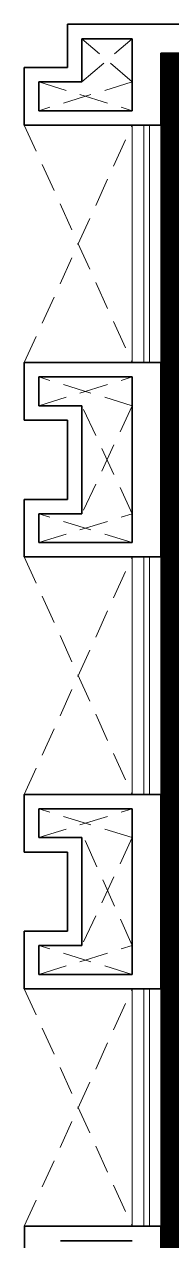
# Model space of a CAD drawing. Header units: millimetres. Extents: x -3092155 to -372614, y -7085746 to -5662826.
# Drawn here: x -445640 to -444615, y -5671876 to -5663426 of the extents above; entities that cross this region are included whole.
import ezdxf

# ---------------------------------------------------------------- set-up
doc = ezdxf.new("R2010")
doc.units = ezdxf.units.MM
doc.header["$LTSCALE"] = 2
doc.header["$MEASUREMENT"] = 0
doc.linetypes.add('DASHED2', pattern=[0.375, 0.25, -0.125])
doc.layers.add('DOT', color=7, linetype='DASHED2', lineweight=0, true_color=0x89067c)
for name, color, linetype, lineweight in [('DUCT', 37, 'Continuous', 35), ('glass', 5, 'Continuous', 15), ('SILL', 74, 'Continuous', 9), ('TEXT', 7, 'Continuous', 13), ('WAll', 250, 'Continuous', 35)]:
    doc.layers.add(name, color=color, linetype=linetype, lineweight=lineweight)
pattern_1 = [(0, (0, 0), (0, 10), [])]

msp = doc.modelspace()

# ---------------------------------------------------------------- hatches: boundary and pattern name
at = {"layer": 'TEXT', "lineweight": 50, "ltscale": 100, "true_color": 0xe08a6e, "transparency": 33554585}
h = msp.add_hatch(dxfattribs=at)
h.set_pattern_fill('_USER', color=23, scale=10, pattern_type=0)
h.set_pattern_definition(pattern_1)
h.paths.add_polyline_path([(-432339.3, -5665259.4, -0.354207), (-433338.3, -5664126.2), (-432139.3, -5664126.2), (-432139.3, -5664076.2), (-432339.3, -5664076.2), (-432339.3, -5663626.2), (-438619.7, -5663626.2), (-444689.7, -5663626.2), (-444689.7, -5664126.2), (-444689.7, -5665801.2), (-444689.7, -5667126.2), (-444689.7, -5668776.2), (-444689.7, -5668801.2), (-444689.7, -5669551.2), (-432339.3, -5669551.2), (-432339.3, -5669226.2), (-432139.3, -5669226.2), (-432139.3, -5669176.2), (-433338.3, -5669176.2, -0.354207), (-432339.3, -5668043)])
at = {"layer": 'TEXT', "lineweight": 50, "ltscale": 100, "true_color": 0xd8cdbe, "transparency": 33554661}
h = msp.add_hatch(dxfattribs=at)
h.set_pattern_fill('_USER', color=254, scale=10, pattern_type=0)
h.set_pattern_definition(pattern_1)
h.paths.add_polyline_path([(-429319.3, -5663626.2), (-429904.2, -5663626.2), (-431554.2, -5663626.2), (-432139.3, -5663626.2), (-432139.3, -5664076.2), (-432139.3, -5664176.2), (-432139.3, -5665276.2), (-432139.3, -5668026.2), (-432139.3, -5668026.2), (-432139.3, -5669126.2), (-432139.3, -5669226.2), (-432339.3, -5669226.2), (-432339.3, -5669551.2), (-444689.7, -5669551.2), (-444689.7, -5670126.2), (-444689.7, -5671776.2), (-444689.7, -5672376.2), (-444689.7, -5675676.2), (-432339.3, -5675676.2), (-432339.3, -5675226.2), (-432163.8, -5675226.2), (-432139.3, -5675276.2), (-432215.1, -5675276.2), (-432215.1, -5681876.2), (-429319.3, -5681876.2), (-429319.3, -5681076.2), (-429319.3, -5679426.2), (-429319.3, -5679176.2), (-429319.3, -5678176.2)])
at = {"layer": 'TEXT', "lineweight": 50, "ltscale": 100, "true_color": 0xfff59d, "transparency": 33554636}
h = msp.add_hatch(dxfattribs=at)
h.set_pattern_fill('_USER', color=51, scale=10, pattern_type=0)
h.set_pattern_definition(pattern_1)
h.paths.add_polyline_path([(-432339.3, -5671276.2), (-432139.3, -5671276.2, -0.402058), (-433338.3, -5670126.2), (-432139.3, -5670126.2), (-432139.3, -5670076.2), (-432339.3, -5670076.2), (-432339.3, -5669751.2), (-444689.7, -5669751.2), (-444689.7, -5670126.2), (-444689.7, -5671776.2), (-444689.7, -5672376.2), (-444689.7, -5675676.2), (-432339.3, -5675676.2), (-432339.3, -5675276.2), (-432163.8, -5675276.2), (-432163.8, -5675226.2), (-433362.8, -5675226.2, -0.360036), (-432339.3, -5674089.1)])

# ---------------------------------------------------------------- linework, layer by layer
at = {"layer": 'DOT', "ltscale": 400}
for p, q in [((-445239.7, -5663826.2), (-444889.7, -5663526.2)), ((-444889.7, -5663826.2), (-445239.7, -5663526.2)), ((-444889.7, -5663826.2), (-445539.7, -5664026.2)), ((-445539.7, -5663826.2), (-444889.7, -5664026.2)), ((-445639.7, -5665776.2), (-444889.7, -5664126.2)), ((-445639.7, -5664126.2), (-444889.7, -5665776.2)), ((-444889.7, -5666076.2), (-445539.7, -5665876.2)), ((-445539.7, -5666076.2), (-444889.7, -5665876.2)), ((-444889.7, -5666076.2), (-445239.7, -5666826.2)), ((-444889.7, -5666826.2), (-445239.7, -5666076.2)), ((-444889.7, -5667026.2), (-445539.7, -5666826.2)), ((-445539.7, -5667026.2), (-444889.7, -5666826.2)), ((-445639.7, -5667126.2), (-444889.7, -5668776.2)), ((-445639.7, -5668776.2), (-444889.7, -5667126.2)), ((-444889.7, -5669076.2), (-445539.7, -5668876.2)), ((-445539.7, -5669076.2), (-444889.7, -5668876.2)), ((-444889.7, -5669076.2), (-445239.7, -5669826.2)), ((-444889.7, -5669826.2), (-445224.7, -5669076.2)), ((-444889.7, -5670026.2), (-445539.7, -5669826.2)), ((-445539.7, -5670026.2), (-444889.7, -5669826.2)), ((-445639.7, -5671776.2), (-444889.7, -5670126.2)), ((-445639.7, -5670126.2), (-444889.7, -5671776.2))]:
    msp.add_line(p, q, dxfattribs=at)
at = {"layer": 'DUCT', "ltscale": 100}
for p, q in [((-438739.7, -5663426.2), (-445339.7, -5663426.2)), ((-445339.7, -5663726.2), (-445339.7, -5663426.2)), ((-444889.7, -5663426.2), (-445339.7, -5663426.2)), ((-444889.7, -5663526.2), (-445239.7, -5663526.2)), ((-445239.7, -5663826.2), (-445239.7, -5663526.2)), ((-444889.7, -5663526.2), (-445239.7, -5663526.2)), ((-444889.7, -5663526.2), (-444889.7, -5664026.2)), ((-438289.7, -5663626.2), (-444689.7, -5663626.2)), ((-444689.7, -5664126.2), (-444689.7, -5663626.2)), ((-445639.7, -5663726.2), (-445339.7, -5663726.2)), ((-445639.7, -5663726.2), (-445639.7, -5664126.2)), ((-445539.7, -5663826.2), (-445239.7, -5663826.2)), ((-445539.7, -5663826.2), (-445539.7, -5664026.2)), ((-445539.7, -5664026.2), (-444889.7, -5664026.2)), ((-445389.7, -5664026.2), (-444889.7, -5664026.2)), ((-445639.7, -5664126.2), (-444689.7, -5664126.2)), ((-444889.7, -5664126.2), (-444689.7, -5664126.2)), ((-444689.7, -5664126.2), (-444889.7, -5664126.2)), ((-445639.7, -5665776.2), (-444689.7, -5665776.2)), ((-445639.7, -5666176.2), (-445639.7, -5665776.2)), ((-444689.7, -5667126.2), (-444689.7, -5665776.2)), ((-445539.7, -5665876.2), (-444889.7, -5665876.2)), ((-445539.7, -5666076.2), (-445539.7, -5665876.2)), ((-444889.7, -5667026.2), (-444889.7, -5665876.2)), ((-445539.7, -5666076.2), (-445239.7, -5666076.2)), ((-445239.7, -5666826.2), (-445239.7, -5666076.2)), ((-445639.7, -5666176.2), (-445339.7, -5666176.2)), ((-445339.7, -5666726.2), (-445339.7, -5666176.2)), ((-445639.7, -5666726.2), (-445339.7, -5666726.2)), ((-445639.7, -5667126.2), (-445639.7, -5666726.2)), ((-445539.7, -5666826.2), (-445239.7, -5666826.2)), ((-445539.7, -5667026.2), (-445539.7, -5666826.2)), ((-445539.7, -5667026.2), (-444889.7, -5667026.2)), ((-445639.7, -5667126.2), (-444689.7, -5667126.2)), ((-445639.7, -5668776.2), (-444689.7, -5668776.2)), ((-445639.7, -5669176.2), (-445639.7, -5668776.2)), ((-444689.7, -5670126.2), (-444689.7, -5668776.2)), ((-445539.7, -5668876.2), (-444889.7, -5668876.2)), ((-445539.7, -5669076.2), (-445539.7, -5668876.2)), ((-444889.7, -5670026.2), (-444889.7, -5668876.2)), ((-445539.7, -5669076.2), (-445239.7, -5669076.2)), ((-445239.7, -5669826.2), (-445239.7, -5669076.2)), ((-445639.7, -5669176.2), (-445339.7, -5669176.2)), ((-445339.7, -5669726.2), (-445339.7, -5669176.2)), ((-445639.7, -5669726.2), (-445339.7, -5669726.2)), ((-445639.7, -5670126.2), (-445639.7, -5669726.2)), ((-445539.7, -5669826.2), (-445239.7, -5669826.2)), ((-445539.7, -5670026.2), (-445539.7, -5669826.2)), ((-445539.7, -5670026.2), (-444889.7, -5670026.2)), ((-445639.7, -5670126.2), (-444689.7, -5670126.2)), ((-444689.7, -5671776.2), (-445638.9, -5671776.2)), ((-445638.9, -5671776.2), (-445638.9, -5672176.2)), ((-444689.7, -5671776.2), (-444689.7, -5672376.2)), ((-445388.9, -5671876.2), (-444888.9, -5671876.2))]:
    msp.add_line(p, q, dxfattribs=at)
at = {"layer": 'glass', "ltscale": 100}
for p, q in [((-444809.7, -5665776.2), (-444809.7, -5664126.2)), ((-444769.7, -5665776.2), (-444769.7, -5664126.2)), ((-444809.7, -5668776.2), (-444809.7, -5667126.2)), ((-444769.7, -5668776.2), (-444769.7, -5667126.2)), ((-444809.7, -5671776.2), (-444809.7, -5670126.2)), ((-444769.7, -5671776.2), (-444769.7, -5670126.2))]:
    msp.add_line(p, q, dxfattribs=at)
at = {"layer": 'SILL', "ltscale": 100}
for p, q in [((-444889.7, -5665776.2), (-444889.7, -5664126.2)), ((-444689.7, -5665801.2), (-444689.7, -5664126.2)), ((-444889.7, -5668776.2), (-444889.7, -5667126.2)), ((-444689.7, -5668776.2), (-444689.7, -5667126.2)), ((-444689.7, -5668801.2), (-444689.7, -5667151.2)), ((-444889.7, -5671776.2), (-444889.7, -5670126.2)), ((-444689.7, -5671776.2), (-444689.7, -5670126.2))]:
    msp.add_line(p, q, dxfattribs=at)
at = {"layer": 'WAll', "ltscale": 100}
for p, q in [((-432339.3, -5669551.2), (-444689.7, -5669551.2)), ((-432339.3, -5669751.2), (-444689.7, -5669751.2))]:
    msp.add_line(p, q, dxfattribs=at)

doc.saveas('drawing.dxf')
